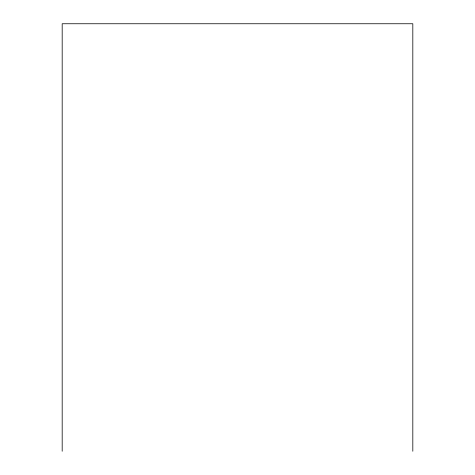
<?xml version="1.0" encoding="UTF-8"?>
<svg xmlns="http://www.w3.org/2000/svg" width="475" height="475" viewBox="0 0 475 475"><rect width="100%" height="100%" fill="white"/><g stroke="black" fill="none" stroke-linecap="round" stroke-linejoin="round"><path stroke-width="0.71" d="M412.817 451.25L412.817 23.75L62.183 23.75L62.183 451.25"/></g></svg>
